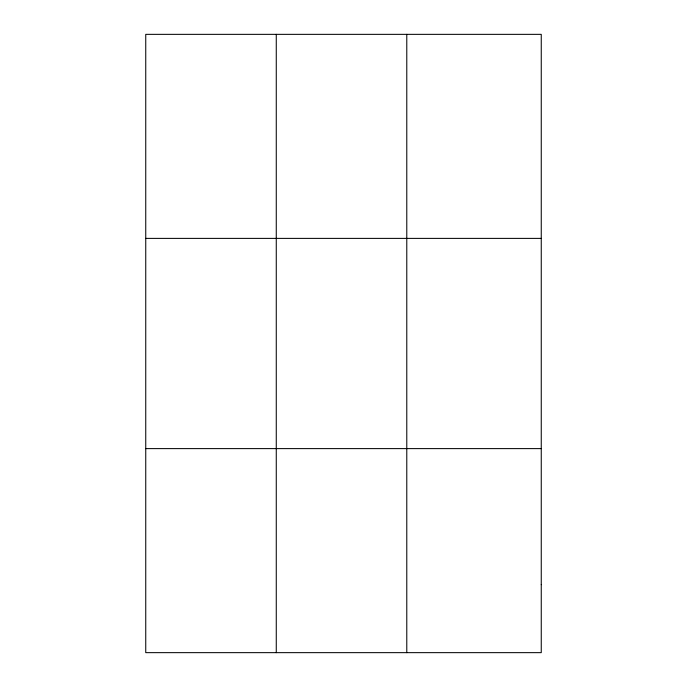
<?xml version="1.0" encoding="UTF-8"?>
<svg xmlns="http://www.w3.org/2000/svg" width="687" height="687" viewBox="0 0 687 687"><rect width="100%" height="100%" fill="white"/><g stroke="black" fill="none" stroke-linecap="round" stroke-linejoin="round"><path stroke-width="1.03" d="M276.268 34.35L276.268 652.65M406.781 34.35L406.781 652.65M145.747 238.389L541.253 238.389M145.747 448.611L541.253 448.611M541.253 584.637L541.253 652.65L145.747 652.65L145.747 34.35L541.253 34.35L541.253 584.637"/></g></svg>
